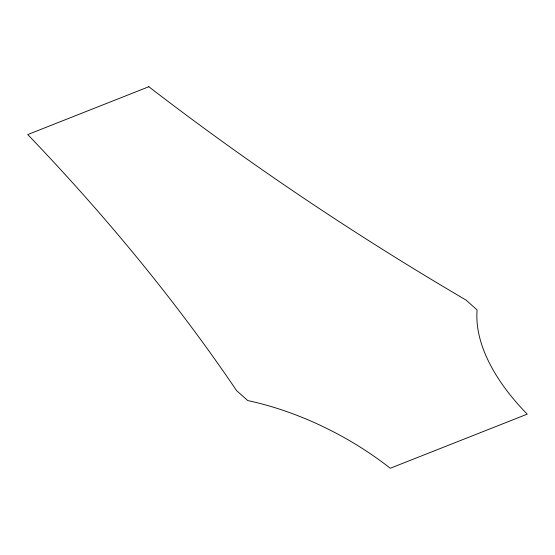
<?xml version="1.0" encoding="UTF-8"?>
<svg xmlns="http://www.w3.org/2000/svg" width="555" height="555" viewBox="0 0 555 555"><rect width="100%" height="100%" fill="white"/><g stroke="black" fill="none" stroke-linecap="round" stroke-linejoin="round"><path stroke-width="0.83" d="M148.816 86.74L27.75 134.56A1714.52 923.735 27.7 0 1 236.624 390.644L247.738 400.564A200.383 107.961 27.7 0 1 390.255 468.26L527.25 414.148A200.383 107.961 27.7 0 1 477.12 309.961L466.006 300.04A1714.52 923.735 27.7 0 1 148.816 86.74"/></g></svg>
